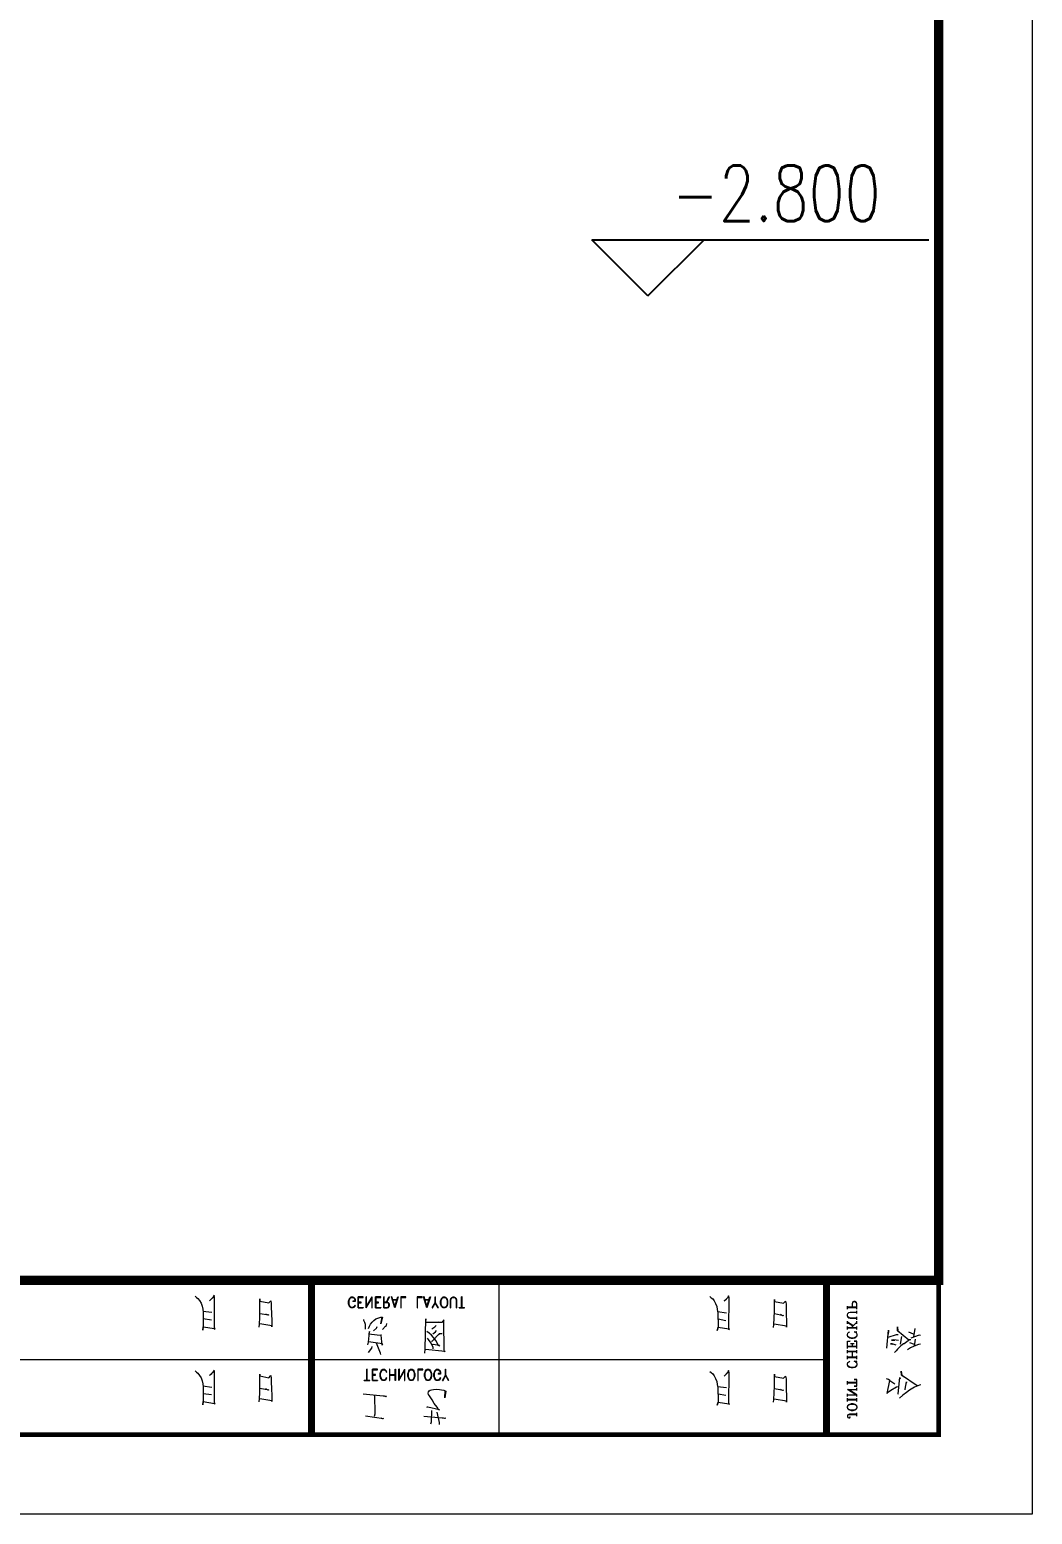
# Model space of a CAD drawing. Extents: x 1332633 to 1595679, y 264824 to 640777.
# Drawn here: x 1590324 to 1595679, y 264824 to 272751 of the extents above; entities that cross this region are included whole.
import ezdxf
from ezdxf.enums import TextEntityAlignment as Align

# ---------------------------------------------------------------- set-up
doc = ezdxf.new("R2010")
doc.units = 0
doc.header["$LTSCALE"] = 1000
doc.header["$MEASUREMENT"] = 0
doc.layers.add('_公共_图框', color=4, linetype='CONTINUOUS', lineweight=5)
doc.layers.add('PUB_TEXT', color=7, linetype='CONTINUOUS', lineweight=13)
doc.layers.add('A-Wall(建筑墙)', color=255, linetype='CONTINUOUS')
doc.layers.add('DIM_ELEV', color=3, linetype='CONTINUOUS')
doc.styles.add('_TCH_DIM', font='SIMPLEX', dxfattribs={"width": 0.8, "bigfont": 'HZTXT'})
doc.styles.add('图框文字', font='SIMKAI.TTF')

# ---------------------------------------------------------------- blocks, each defined once
blk = doc.blocks.new('qqwqw')
at = {"layer": '_公共_图框'}
for p, q in [((-62385.7, 29096.8), (-62396.9, 29071.5)), ((-62384.3, 29104.5), (-62385.7, 29096.8)), ((-62167.8, 29092), (-62177.9, 29068.3)), ((-62166.5, 29102.9), (-62167.8, 29092)), ((-62118.8, 29095.2), (-62134, 29050.9)), ((-62120.1, 29102.9), (-62118.8, 29095.2)), ((-62424.6, 29027.5), (-62439.7, 29008.6)), ((-62412, 29044.8), (-62424.6, 29027.5)), ((-62396.9, 29071.5), (-62412, 29044.8)), ((-62410.7, 29021.1), (-62409.6, 29021.1)), ((-62409.6, 29021.1), (-62407, 29021.1)), ((-62407, 29021.1), (-62366.8, 29027.5)), ((-62389.4, 29085.6), (-62331.6, 29000.6)), ((-62371.8, 29027.5), (-62378.2, 29024.3)), ((-62366.8, 29027.5), (-62371.8, 29027.5)), ((-62186.7, 29049.4), (-62196.8, 29033.6)), ((-62177.9, 29068.3), (-62186.7, 29049.4)), ((-62176.6, 29071.5), (-62140.1, 29076.3)), ((-62167.8, 29069.9), (-62159, 29046.4)), ((-62164.1, 29014.7), (-62165.4, 29011.8)), ((-62143.8, 29043.2), (-62164.1, 29014.7)), ((-62145.2, 29040), (-62094.8, 28980.1)), ((-62142.8, 29050.9), (-62143.8, 29043.2)), ((-62127.6, 29066.7), (-62082.3, 29074.7)), ((-62113.7, 29065.3), (-62102.3, 29040)), ((-62439.7, 29008.6), (-62454.9, 28991.3)), ((-62436, 28984.9), (-62431, 28983.3)), ((-62431, 28983.3), (-62344.1, 28992.9)), ((-62429.6, 28925), (-62360.4, 28939.4)), ((-62414.7, 28943.9), (-62425.9, 28926.6)), ((-62395.8, 28974), (-62414.7, 28943.9)), ((-62394.5, 28980.1), (-62395.8, 28974)), ((-62360.4, 28939.4), (-62378.2, 28966)), ((-62360.4, 28939.4), (-62355.3, 28931.4)), ((-62349.2, 28994.5), (-62354.2, 28992.9)), ((-62344.1, 28992.9), (-62349.2, 28994.5)), ((-62331.6, 29003.8), (-62339.1, 29011.8)), ((-62311.4, 28999), (-62331.6, 29003.8)), ((-62331.6, 29000.6), (-62330.3, 29000.6)), ((-62330.3, 29000.6), (-62311.4, 28999)), ((-62201.9, 28972.4), (-62210.7, 28964.4)), ((-62193.1, 28980.1), (-62201.9, 28972.4)), ((-62175.5, 28997.4), (-62193.1, 28980.1)), ((-62165.4, 29011.8), (-62175.5, 28997.4)), ((-62171.5, 28972.4), (-62165.4, 28951.9)), ((-62126.3, 29000.6), (-62166.5, 28994.5)), ((-62165.4, 28942.5), (-62166.5, 28955.1)), ((-62165.4, 28951.9), (-62165.4, 28942.5)), ((-62147.8, 28984.9), (-62142.8, 28961.2)), ((-62145.2, 28948.7), (-62145.2, 28966)), ((-62142.8, 28961.2), (-62145.2, 28948.7)), ((-62116.1, 28972.4), (-62131.3, 28928.2)), ((-62116.1, 28983.3), (-62116.1, 28972.4)), ((-62094.8, 28981.7), (-62104.9, 28992.9)), ((-62074.6, 28980.1), (-62094.8, 28981.7)), ((-62094.8, 28980.1), (-62074.6, 28980.1)), ((-62425.9, 28926.6), (-62429.6, 28925)), ((-62355.3, 28931.4), (-62351.6, 28922)), ((-62188, 28923.6), (-62092.4, 28931.4)), ((-62098.6, 28931.4), (-62112.4, 28929.8)), ((-62092.4, 28931.4), (-62098.6, 28931.4)), ((-62559.8, 28725.1), (-62557.5, 28727.4)), ((-62559.8, 28720.1), (-62559.8, 28725.1)), ((-62557.5, 28715.5), (-62559.8, 28720.1)), ((-62557.5, 28727.4), (-62555.2, 28725.1)), ((-62555.2, 28725.1), (-62557.5, 28722.8)), ((-62552.9, 28713.2), (-62557.5, 28715.5)), ((-62547.8, 28713.2), (-62552.9, 28713.2)), ((-62550.1, 28763.3), (-62533.6, 28763.3)), ((-62545.5, 28715.5), (-62547.8, 28713.2)), ((-62543.2, 28715.5), (-62547.8, 28713.2)), ((-62543.2, 28722.8), (-62545.5, 28715.5)), ((-62543.2, 28763.3), (-62543.2, 28722.8)), ((-62540.9, 28722.8), (-62543.2, 28715.5)), ((-62540.9, 28763.3), (-62540.9, 28722.8)), ((-62519.3, 28751.3), (-62521.6, 28741.7)), ((-62521.6, 28741.7), (-62521.6, 28734.3)), ((-62521.6, 28734.3), (-62519.3, 28725.1)), ((-62517.1, 28755.9), (-62519.3, 28751.3)), ((-62517.1, 28751.3), (-62519.3, 28741.7)), ((-62519.3, 28741.7), (-62519.3, 28734.3)), ((-62519.3, 28734.3), (-62517.1, 28725.1)), ((-62519.3, 28725.1), (-62517.1, 28720.1)), ((-62512.5, 28760.5), (-62517.1, 28755.9)), ((-62514.8, 28755.9), (-62517.1, 28751.3)), ((-62517.1, 28725.1), (-62514.8, 28720.1)), ((-62517.1, 28720.1), (-62512.5, 28715.5)), ((-62509.7, 28760.5), (-62514.8, 28755.9)), ((-62514.8, 28720.1), (-62509.7, 28715.5)), ((-62505.1, 28763.3), (-62512.5, 28760.5)), ((-62512.5, 28715.5), (-62505.1, 28713.2)), ((-62505.1, 28763.3), (-62509.7, 28760.5)), ((-62509.7, 28715.5), (-62505.1, 28713.2)), ((-62500.5, 28763.3), (-62505.1, 28763.3)), ((-62505.1, 28713.2), (-62500.5, 28713.2)), ((-62495.5, 28760.5), (-62500.5, 28763.3)), ((-62493.2, 28760.5), (-62500.5, 28763.3)), ((-62500.5, 28713.2), (-62495.5, 28715.5)), ((-62500.5, 28713.2), (-62493.2, 28715.5)), ((-62490.9, 28755.9), (-62495.5, 28760.5)), ((-62495.5, 28715.5), (-62490.9, 28720.1)), ((-62488.6, 28755.9), (-62493.2, 28760.5)), ((-62493.2, 28715.5), (-62488.6, 28720.1)), ((-62488.6, 28751.3), (-62490.9, 28755.9)), ((-62490.9, 28720.1), (-62488.6, 28725.1)), ((-62486.3, 28751.3), (-62488.6, 28755.9)), ((-62486.3, 28741.7), (-62488.6, 28751.3)), ((-62488.6, 28725.1), (-62486.3, 28734.3)), ((-62488.6, 28720.1), (-62486.3, 28725.1)), ((-62484, 28741.7), (-62486.3, 28751.3)), ((-62486.3, 28734.3), (-62486.3, 28741.7)), ((-62486.3, 28725.1), (-62484, 28734.3)), ((-62484, 28734.3), (-62484, 28741.7)), ((-62472, 28763.3), (-62455, 28763.3)), ((-62472, 28713.2), (-62455, 28713.2)), ((-62464.7, 28763.3), (-62464.7, 28713.2)), ((-62462.4, 28763.3), (-62462.4, 28713.2)), ((-62445.8, 28763.3), (-62436.2, 28763.3)), ((-62445.8, 28713.2), (-62431.6, 28713.2)), ((-62438.5, 28763.3), (-62438.5, 28713.2)), ((-62436.2, 28763.3), (-62407.7, 28717.8)), ((-62436.2, 28758.2), (-62407.7, 28713.2)), ((-62414.6, 28763.3), (-62400.3, 28763.3)), ((-62407.7, 28713.2), (-62407.7, 28763.3)), ((-62391.1, 28763.3), (-62355.3, 28763.3)), ((-62391.1, 28749), (-62391.1, 28763.3)), ((-62388.4, 28763.3), (-62391.1, 28749)), ((-62381.5, 28713.2), (-62364.9, 28713.2)), ((-62374.1, 28763.3), (-62374.1, 28713.2)), ((-62371.8, 28763.3), (-62371.8, 28713.2)), ((-62355.3, 28749), (-62357.6, 28763.3)), ((-62355.3, 28763.3), (-62355.3, 28749)), ((-62290.9, 28751.3), (-62293.2, 28744)), ((-62293.2, 28744), (-62293.2, 28732)), ((-62293.2, 28732), (-62290.9, 28725.1)), ((-62288.6, 28755.9), (-62290.9, 28751.3)), ((-62288.6, 28751.3), (-62290.9, 28744)), ((-62290.9, 28744), (-62290.9, 28732)), ((-62290.9, 28732), (-62288.6, 28725.1)), ((-62290.9, 28725.1), (-62288.6, 28720.1)), ((-62284, 28760.5), (-62288.6, 28755.9)), ((-62286.3, 28755.9), (-62288.6, 28751.3)), ((-62288.6, 28725.1), (-62286.3, 28720.1)), ((-62288.6, 28720.1), (-62284, 28715.5)), ((-62281.3, 28760.5), (-62286.3, 28755.9)), ((-62286.3, 28720.1), (-62281.3, 28715.5)), ((-62276.7, 28763.3), (-62284, 28760.5)), ((-62284, 28715.5), (-62276.7, 28713.2)), ((-62276.7, 28763.3), (-62281.3, 28760.5)), ((-62281.3, 28715.5), (-62276.7, 28713.2)), ((-62272.1, 28763.3), (-62276.7, 28763.3)), ((-62276.7, 28713.2), (-62272.1, 28713.2)), ((-62264.7, 28760.5), (-62272.1, 28763.3)), ((-62272.1, 28713.2), (-62264.7, 28715.5)), ((-62260.2, 28755.9), (-62264.7, 28760.5)), ((-62264.7, 28715.5), (-62260.2, 28720.1)), ((-62257.9, 28763.3), (-62260.2, 28755.9)), ((-62260.2, 28755.9), (-62257.9, 28749)), ((-62260.2, 28720.1), (-62257.9, 28725.1)), ((-62257.9, 28749), (-62257.9, 28763.3)), ((-62245.9, 28763.3), (-62229.4, 28763.3)), ((-62245.9, 28713.2), (-62229.4, 28713.2)), ((-62238.6, 28763.3), (-62238.6, 28713.2)), ((-62236.3, 28763.3), (-62236.3, 28713.2)), ((-62236.3, 28739.4), (-62207.8, 28739.4)), ((-62215.1, 28763.3), (-62198.1, 28763.3)), ((-62215.1, 28713.2), (-62198.1, 28713.2)), ((-62207.8, 28763.3), (-62207.8, 28713.2)), ((-62205.5, 28763.3), (-62205.5, 28713.2)), ((-62188.9, 28763.3), (-62150.8, 28763.3)), ((-62188.9, 28713.2), (-62150.8, 28713.2)), ((-62181.6, 28763.3), (-62181.6, 28713.2)), ((-62179.3, 28763.3), (-62179.3, 28713.2)), ((-62179.3, 28739.4), (-62165, 28739.4)), ((-62165, 28749), (-62165, 28729.7)), ((-62150.8, 28749), (-62153.1, 28763.3)), ((-62150.8, 28727.4), (-62153.1, 28713.2)), ((-62150.8, 28763.3), (-62150.8, 28749)), ((-62150.8, 28713.2), (-62150.8, 28727.4)), ((-62134.2, 28751.3), (-62136.5, 28744)), ((-62136.5, 28744), (-62136.5, 28732)), ((-62136.5, 28732), (-62134.2, 28725.1)), ((-62131.5, 28755.9), (-62134.2, 28751.3)), ((-62131.5, 28751.3), (-62134.2, 28744)), ((-62134.2, 28744), (-62134.2, 28732)), ((-62134.2, 28732), (-62131.5, 28725.1)), ((-62134.2, 28725.1), (-62131.5, 28720.1)), ((-62126.9, 28760.5), (-62131.5, 28755.9)), ((-62129.2, 28755.9), (-62131.5, 28751.3)), ((-62131.5, 28725.1), (-62129.2, 28720.1)), ((-62131.5, 28720.1), (-62126.9, 28715.5)), ((-62124.6, 28760.5), (-62129.2, 28755.9)), ((-62129.2, 28720.1), (-62124.6, 28715.5)), ((-62119.5, 28763.3), (-62126.9, 28760.5)), ((-62126.9, 28715.5), (-62119.5, 28713.2)), ((-62119.5, 28763.3), (-62124.6, 28760.5)), ((-62124.6, 28715.5), (-62119.5, 28713.2)), ((-62114.9, 28763.3), (-62119.5, 28763.3)), ((-62119.5, 28713.2), (-62114.9, 28713.2)), ((-62108, 28760.5), (-62114.9, 28763.3)), ((-62114.9, 28713.2), (-62108, 28715.5)), ((-62103, 28755.9), (-62108, 28760.5)), ((-62108, 28715.5), (-62103, 28720.1)), ((-62100.7, 28763.3), (-62103, 28755.9)), ((-62103, 28755.9), (-62100.7, 28749)), ((-62103, 28720.1), (-62100.7, 28725.1)), ((-62100.7, 28749), (-62100.7, 28763.3)), ((-62088.7, 28763.3), (-62072.2, 28763.3)), ((-62088.7, 28713.2), (-62072.2, 28713.2)), ((-62081.8, 28763.3), (-62081.8, 28713.2)), ((-62048.3, 28763.3), (-62079.1, 28732)), ((-62079.1, 28763.3), (-62079.1, 28713.2)), ((-62069.9, 28741.7), (-62050.6, 28713.2)), ((-62067.6, 28741.7), (-62048.3, 28713.2)), ((-62057.9, 28763.3), (-62043.7, 28763.3)), ((-62057.9, 28713.2), (-62043.7, 28713.2)), ((-62036.3, 28763.3), (-62019.8, 28763.3)), ((-62029.4, 28763.3), (-62029.4, 28727.4)), ((-62029.4, 28727.4), (-62027.2, 28720.1)), ((-62027.2, 28763.3), (-62027.2, 28727.4)), ((-62027.2, 28727.4), (-62024.4, 28720.1)), ((-62027.2, 28720.1), (-62022.1, 28715.5)), ((-62024.4, 28720.1), (-62019.8, 28715.5)), ((-62022.1, 28715.5), (-62015.2, 28713.2)), ((-62019.8, 28715.5), (-62015.2, 28713.2)), ((-62015.2, 28713.2), (-62010.1, 28713.2)), ((-62010.1, 28713.2), (-62003.3, 28715.5)), ((-62003.3, 28763.3), (-61989, 28763.3)), ((-62003.3, 28715.5), (-61998.2, 28720.1)), ((-61998.2, 28720.1), (-61995.9, 28727.4)), ((-61995.9, 28727.4), (-61995.9, 28763.3)), ((-61979.4, 28763.3), (-61950.9, 28763.3)), ((-61979.4, 28713.2), (-61962.8, 28713.2)), ((-61972.5, 28763.3), (-61972.5, 28713.2)), ((-61969.7, 28763.3), (-61969.7, 28713.2)), ((-61950.9, 28737.1), (-61969.7, 28737.1)), ((-61950.9, 28763.3), (-61946.3, 28760.5)), ((-61950.9, 28763.3), (-61943.5, 28760.5)), ((-61946.3, 28739.4), (-61950.9, 28737.1)), ((-61943.5, 28739.4), (-61950.9, 28737.1)), ((-61946.3, 28760.5), (-61943.5, 28758.2)), ((-61943.5, 28741.7), (-61946.3, 28739.4)), ((-61943.5, 28760.5), (-61941.2, 28758.2)), ((-61943.5, 28758.2), (-61941.2, 28753.6)), ((-61941.2, 28746.3), (-61943.5, 28741.7)), ((-61941.2, 28741.7), (-61943.5, 28739.4)), ((-61941.2, 28758.2), (-61938.9, 28753.6)), ((-61941.2, 28753.6), (-61941.2, 28746.3)), ((-61938.9, 28746.3), (-61941.2, 28741.7)), ((-61938.9, 28753.6), (-61938.9, 28746.3)), ((-62250, 28600), (-62250, 17600)), ((-62475.8, 28386.7), (-62470.9, 28387.8)), ((-62443.9, 28386.7), (-62475.8, 28386.7)), ((-62470.9, 28387.8), (-62459.9, 28321.3)), ((-62406.6, 28385.6), (-62443.9, 28386.7)), ((-62370.3, 28384.5), (-62406.6, 28385.6)), ((-62351.1, 28384.5), (-62370.3, 28384.5)), ((-62336.8, 28381.7), (-62351.1, 28384.5)), ((-62348.4, 28371.9), (-62336.8, 28381.7)), ((-62075.9, 28386.7), (-62070.9, 28387.8)), ((-62044.6, 28386.7), (-62075.9, 28386.7)), ((-62070.9, 28387.8), (-62059.9, 28321.3)), ((-62006.7, 28385.6), (-62044.6, 28386.7)), ((-61970.4, 28384.5), (-62006.7, 28385.6)), ((-61951.7, 28384.5), (-61970.4, 28384.5)), ((-61937.4, 28381.7), (-61951.7, 28384.5)), ((-61948.4, 28371.9), (-61937.4, 28381.7)), ((-62476.9, 28317.5), (-62461.5, 28320.2)), ((-62461.5, 28320.2), (-62426.9, 28321.3)), ((-62426.9, 28321.3), (-62390.7, 28322.4)), ((-62412.6, 28371.9), (-62414.3, 28366.4)), ((-62414.3, 28366.4), (-62407.7, 28355.4)), ((-62403.3, 28322.4), (-62412.6, 28371.9)), ((-62390.7, 28322.4), (-62385.7, 28322.4)), ((-62385.7, 28322.4), (-62360.4, 28322.4)), ((-62360.4, 28322.4), (-62327.5, 28322.4)), ((-62338.5, 28322.4), (-62348.4, 28371.9)), ((-62327.5, 28322.4), (-62338.5, 28322.4)), ((-62077.5, 28317.5), (-62061.6, 28320.2)), ((-62061.6, 28320.2), (-62027, 28321.3)), ((-62027, 28321.3), (-61990.7, 28322.4)), ((-62012.7, 28371.9), (-62014.4, 28366.4)), ((-62014.4, 28366.4), (-62008.3, 28355.4)), ((-62003.4, 28322.4), (-62012.7, 28371.9)), ((-61990.7, 28322.4), (-61986.3, 28322.4)), ((-61986.3, 28322.4), (-61961.1, 28322.4)), ((-61961.1, 28322.4), (-61928.1, 28322.4)), ((-61939.1, 28322.4), (-61948.4, 28371.9)), ((-61928.1, 28322.4), (-61939.1, 28322.4)), ((-62489.5, 28079.6), (-62485.2, 28083.4)), ((-62485.2, 28079.6), (-62489.5, 28079.6)), ((-62485.2, 28083.4), (-62483.5, 28079.6)), ((-62475.8, 28021.4), (-62485.2, 28079.6)), ((-62483.5, 28079.6), (-62319.8, 28080.7)), ((-62431.3, 28021.4), (-62439.6, 28063.1)), ((-62400, 28065.9), (-62394, 28019.2)), ((-62336.8, 28054.3), (-62312.1, 28079.6)), ((-62327.5, 28064.2), (-62336.8, 28054.3)), ((-62325.8, 28064.2), (-62327.5, 28064.2)), ((-62318.1, 28071.9), (-62325.8, 28064.2)), ((-62319.8, 28080.7), (-62307.2, 28077.9)), ((-62307.2, 28077.9), (-62318.1, 28071.9)), ((-62090.2, 28079.6), (-62085.2, 28083.4)), ((-62085.2, 28079.6), (-62090.2, 28079.6)), ((-62085.2, 28083.4), (-62083.6, 28079.6)), ((-62075.9, 28021.4), (-62085.2, 28079.6)), ((-62083.6, 28079.6), (-61919.9, 28080.7)), ((-62031.9, 28021.4), (-62039.6, 28063.1)), ((-62000.6, 28065.9), (-61994, 28019.2)), ((-61937.4, 28054.3), (-61912.2, 28079.6)), ((-61928.1, 28064.2), (-61937.4, 28054.3)), ((-61926.5, 28064.2), (-61928.1, 28064.2)), ((-61918.8, 28071.9), (-61926.5, 28064.2)), ((-61919.9, 28080.7), (-61907.8, 28077.9)), ((-61907.8, 28077.9), (-61918.8, 28071.9)), ((-62492.8, 28017.5), (-62475.8, 28021.4)), ((-62475.8, 28021.4), (-62492.8, 28017.5)), ((-62447.2, 28021.4), (-62475.8, 28021.4)), ((-62423.6, 28020.3), (-62447.2, 28021.4)), ((-62420.3, 28020.3), (-62423.6, 28020.3)), ((-62398.4, 28020.3), (-62420.3, 28020.3)), ((-62381.3, 28017.5), (-62398.4, 28020.3)), ((-62365.4, 28014.2), (-62381.3, 28017.5)), ((-62349.5, 28008.7), (-62365.4, 28014.2)), ((-62335.7, 28001.6), (-62349.5, 28008.7)), ((-62324.7, 27992.8), (-62335.7, 28001.6)), ((-62318.1, 27985.1), (-62324.7, 27992.8)), ((-62312.1, 27978.5), (-62318.1, 27985.1)), ((-62093.5, 28017.5), (-62075.9, 28021.4)), ((-62075.9, 28021.4), (-62093.5, 28017.5)), ((-62047.3, 28021.4), (-62075.9, 28021.4)), ((-62023.7, 28020.3), (-62047.3, 28021.4)), ((-62020.9, 28020.3), (-62023.7, 28020.3)), ((-61999, 28020.3), (-62020.9, 28020.3)), ((-61981.4, 28017.5), (-61999, 28020.3)), ((-61965.5, 28014.2), (-61981.4, 28017.5)), ((-61950.1, 28008.7), (-61965.5, 28014.2)), ((-61935.8, 28001.6), (-61950.1, 28008.7)), ((-61924.8, 27992.8), (-61935.8, 28001.6)), ((-61918.8, 27985.1), (-61924.8, 27992.8)), ((-61912.2, 27978.5), (-61918.8, 27985.1)), ((-61825, 26850), (-62650, 26850)), ((-61973.4, 26668), (-61970.9, 26668)), ((-61973.4, 26638.3), (-61973.4, 26668)), ((-61973.4, 26638.3), (-61970.9, 26638.3)), ((-61970.9, 26638.3), (-61970.9, 26668)), ((-61970.9, 26654.4), (-61913.7, 26654.4)), ((-61970.9, 26651.9), (-61913.7, 26651.9)), ((-61913.7, 26654.4), (-61913.7, 26651.9)), ((-62561.4, 26568.4), (-62563, 26559.9)), ((-62563, 26559.9), (-62559.7, 26551)), ((-62550.3, 26450.2), (-62561.4, 26568.4)), ((-62418.2, 26567.1), (-62452.9, 26562.5)), ((-62452.9, 26562.5), (-62416.5, 26563.3)), ((-62414.8, 26564.6), (-62418.2, 26567.1)), ((-62411.8, 26556.1), (-62414.8, 26564.6)), ((-62410.1, 26544.7), (-62411.8, 26556.1)), ((-62361, 26584.5), (-62332.2, 26568.4)), ((-62361, 26584.5), (-62361, 26582.4)), ((-62361, 26582.4), (-62332.2, 26566.3)), ((-62361, 26552.7), (-62332.2, 26568.4)), ((-62361, 26550.2), (-62332.2, 26566.3)), ((-62332.2, 26568.4), (-62300.8, 26568.4)), ((-62332.2, 26566.3), (-62300.8, 26566.3)), ((-62300.8, 26566.3), (-62300.8, 26568.4)), ((-62203, 26564.6), (-62207.6, 26561.2)), ((-62207.6, 26561.2), (-62193.7, 26558.7)), ((-62193.7, 26459.1), (-62203, 26564.6)), ((-62193.7, 26558.7), (-62052.2, 26557.4)), ((-62052.2, 26557.4), (-62036.5, 26556.1)), ((-62036.5, 26556.1), (-62048.8, 26547.2)), ((-61973.4, 26622.2), (-61973.4, 26624.7)), ((-61930.6, 26624.7), (-61973.4, 26624.7)), ((-61930.6, 26622.2), (-61973.4, 26622.2)), ((-61973.4, 26595.1), (-61930.6, 26595.1)), ((-61973.4, 26592.6), (-61973.4, 26595.1)), ((-61973.4, 26592.6), (-61930.6, 26592.6)), ((-61970.9, 26567.6), (-61973.4, 26562.9)), ((-61973.4, 26562.9), (-61973.4, 26553.6)), ((-61964.9, 26572.2), (-61970.9, 26567.6)), ((-61967.9, 26567.6), (-61970.9, 26560.8)), ((-61970.9, 26560.8), (-61970.9, 26556.1)), ((-61970.9, 26556.1), (-61970.9, 26556.1)), ((-61970.9, 26556.1), (-61967.9, 26549.3)), ((-61959.4, 26572.2), (-61967.9, 26567.6)), ((-61959.4, 26574.3), (-61964.9, 26572.2)), ((-61950.9, 26576.5), (-61959.4, 26574.3)), ((-61950.9, 26574.3), (-61959.4, 26572.2)), ((-61936.5, 26576.5), (-61950.9, 26576.5)), ((-61936.5, 26574.3), (-61950.9, 26574.3)), ((-61928.1, 26574.3), (-61936.5, 26576.5)), ((-61928.1, 26572.2), (-61936.5, 26574.3)), ((-61922.1, 26622.2), (-61930.6, 26624.7)), ((-61922.1, 26620.1), (-61930.6, 26622.2)), ((-61930.6, 26595.1), (-61922.1, 26597.2)), ((-61930.6, 26592.6), (-61922.1, 26595.1)), ((-61922.1, 26572.2), (-61928.1, 26574.3)), ((-61919.2, 26567.6), (-61928.1, 26572.2)), ((-61916.6, 26617.5), (-61922.1, 26622.2)), ((-61919.2, 26617.5), (-61922.1, 26620.1)), ((-61922.1, 26597.2), (-61919.2, 26599.3)), ((-61922.1, 26595.1), (-61916.6, 26599.3)), ((-61916.6, 26567.6), (-61922.1, 26572.2)), ((-61916.6, 26610.8), (-61919.2, 26617.5)), ((-61919.2, 26599.3), (-61916.6, 26606.1)), ((-61916.6, 26560.8), (-61919.2, 26567.6)), ((-61919.2, 26549.3), (-61916.6, 26556.1)), ((-61913.7, 26610.8), (-61916.6, 26617.5)), ((-61916.6, 26606.1), (-61916.6, 26610.8)), ((-61916.6, 26599.3), (-61913.7, 26606.1)), ((-61913.7, 26562.9), (-61916.6, 26567.6)), ((-61916.6, 26556.1), (-61916.6, 26560.8)), ((-61913.7, 26606.1), (-61913.7, 26610.8)), ((-61913.7, 26553.6), (-61913.7, 26562.9)), ((-62596.1, 26534.5), (-62585.1, 26534.5)), ((-62591.4, 26487.9), (-62581.7, 26490.5)), ((-62585.1, 26534.5), (-62530, 26521.8)), ((-62581.7, 26490.5), (-62520.3, 26493)), ((-62515.6, 26534.5), (-62519, 26530.7)), ((-62519, 26530.7), (-62503.3, 26521.8)), ((-62501.6, 26471.4), (-62515.6, 26534.5)), ((-62503.3, 26521.8), (-62482.6, 26505.7)), ((-62482.6, 26505.7), (-62463.9, 26494.3)), ((-62463.9, 26494.3), (-62443.2, 26480.3)), ((-62443.2, 26480.3), (-62435.5, 26475.2)), ((-62421.1, 26475.2), (-62414.8, 26477.8)), ((-62414.8, 26477.8), (-62411.8, 26484.1)), ((-62411.8, 26484.1), (-62410.1, 26491.7)), ((-62408.9, 26533.2), (-62410.1, 26544.7)), ((-62410.1, 26491.7), (-62408.9, 26501.9)), ((-62407.2, 26516.7), (-62408.9, 26533.2)), ((-62408.9, 26501.9), (-62407.2, 26516.7)), ((-62361, 26550.2), (-62361, 26552.7)), ((-62358, 26532), (-62361, 26527.3)), ((-62361, 26527.3), (-62361, 26518.4)), ((-62361, 26518.4), (-62358, 26513.8)), ((-62358, 26482), (-62361, 26477.3)), ((-62361, 26477.3), (-62361, 26468)), ((-62352.1, 26536.6), (-62358, 26532)), ((-62355.1, 26532), (-62358, 26527.3)), ((-62358, 26527.3), (-62358, 26518.4)), ((-62358, 26518.4), (-62355.1, 26513.8)), ((-62358, 26513.8), (-62352.1, 26509.1)), ((-62352.1, 26486.2), (-62358, 26482)), ((-62355.1, 26482), (-62358, 26474.8)), ((-62352.1, 26534.5), (-62355.1, 26532)), ((-62355.1, 26513.8), (-62352.1, 26511.6)), ((-62346.6, 26486.2), (-62355.1, 26482)), ((-62346.6, 26538.8), (-62352.1, 26536.6)), ((-62346.6, 26536.6), (-62352.1, 26534.5)), ((-62352.1, 26511.6), (-62346.6, 26509.1)), ((-62352.1, 26509.1), (-62346.6, 26507)), ((-62346.6, 26488.8), (-62352.1, 26486.2)), ((-62346.6, 26538.8), (-62346.6, 26536.6)), ((-62346.6, 26509.1), (-62338.1, 26507)), ((-62346.6, 26507), (-62338.1, 26504.4)), ((-62338.1, 26490.9), (-62346.6, 26488.8)), ((-62338.1, 26488.8), (-62346.6, 26486.2)), ((-62338.1, 26507), (-62323.7, 26507)), ((-62338.1, 26504.4), (-62323.7, 26504.4)), ((-62323.7, 26490.9), (-62338.1, 26490.9)), ((-62323.7, 26488.8), (-62338.1, 26488.8)), ((-62326.7, 26538.8), (-62326.7, 26527.3)), ((-62315.2, 26538.8), (-62326.7, 26538.8)), ((-62323.7, 26527.3), (-62326.7, 26527.3)), ((-62323.7, 26536.6), (-62323.7, 26527.3)), ((-62315.2, 26536.6), (-62323.7, 26536.6)), ((-62323.7, 26507), (-62315.2, 26509.1)), ((-62323.7, 26504.4), (-62315.2, 26507)), ((-62315.2, 26488.8), (-62323.7, 26490.9)), ((-62315.2, 26486.2), (-62323.7, 26488.8)), ((-62309.3, 26536.6), (-62315.2, 26538.8)), ((-62309.3, 26534.5), (-62315.2, 26536.6)), ((-62315.2, 26509.1), (-62309.3, 26511.6)), ((-62315.2, 26507), (-62309.3, 26509.1)), ((-62309.3, 26486.2), (-62315.2, 26488.8)), ((-62306.3, 26482), (-62315.2, 26486.2)), ((-62303.8, 26532), (-62309.3, 26536.6)), ((-62306.3, 26532), (-62309.3, 26534.5)), ((-62309.3, 26511.6), (-62306.3, 26513.8)), ((-62309.3, 26509.1), (-62303.8, 26513.8)), ((-62303.8, 26482), (-62309.3, 26486.2)), ((-62303.8, 26527.3), (-62306.3, 26532)), ((-62306.3, 26513.8), (-62303.8, 26518.4)), ((-62303.8, 26474.8), (-62306.3, 26482)), ((-62300.8, 26527.3), (-62303.8, 26532)), ((-62303.8, 26518.4), (-62303.8, 26527.3)), ((-62303.8, 26513.8), (-62300.8, 26518.4)), ((-62300.8, 26477.3), (-62303.8, 26482)), ((-62300.8, 26518.4), (-62300.8, 26527.3)), ((-62300.8, 26468), (-62300.8, 26477.3)), ((-62192, 26500.6), (-62184.3, 26500.6)), ((-62184.3, 26500.6), (-62160.6, 26489.2)), ((-62171.6, 26534.5), (-62176.3, 26530.7)), ((-62176.3, 26530.7), (-62146.6, 26514.6)), ((-62167, 26499.4), (-62171.6, 26534.5)), ((-62168.7, 26494.3), (-62167, 26499.4)), ((-62160.6, 26489.2), (-62141.6, 26475.2)), ((-62151.3, 26495.5), (-62110.2, 26534.5)), ((-62151.3, 26491.7), (-62151.3, 26495.5)), ((-62146.6, 26514.6), (-62130.5, 26501.9)), ((-62130.5, 26501.9), (-62118.3, 26490.5)), ((-62118.3, 26490.5), (-62107.3, 26479)), ((-62113.6, 26534.5), (-62116.6, 26528.2)), ((-62110.2, 26548.5), (-62113.6, 26534.5)), ((-62111.9, 26498.1), (-62100.9, 26512.1)), ((-62110.2, 26534.5), (-62110.2, 26548.5)), ((-62107.3, 26479), (-62099.2, 26466.7)), ((-62100.9, 26512.1), (-62092.8, 26518)), ((-62085.2, 26493), (-62074.2, 26509.5)), ((-62074.2, 26509.5), (-62066.2, 26516.7)), ((-62048.8, 26548.5), (-62050.5, 26542.1)), ((-62050.5, 26542.1), (-62048.8, 26529.4)), ((-62048.8, 26459.1), (-62048.8, 26548.5)), ((-61973.4, 26553.6), (-61973.4, 26553.6)), ((-61973.4, 26553.6), (-61970.9, 26549.3)), ((-61973.4, 26528.6), (-61945, 26512.5)), ((-61973.4, 26528.6), (-61973.4, 26526.5)), ((-61973.4, 26526.5), (-61945, 26510.4)), ((-61973.4, 26496.8), (-61945, 26512.5)), ((-61973.4, 26494.3), (-61945, 26510.4)), ((-61973.4, 26494.3), (-61973.4, 26496.8)), ((-61913.7, 26485.4), (-61973.4, 26466.7)), ((-61970.9, 26549.3), (-61964.9, 26544.7)), ((-61967.9, 26549.3), (-61959.4, 26544.7)), ((-61964.9, 26544.7), (-61959.4, 26542.1)), ((-61964.9, 26466.7), (-61913.7, 26482.8)), ((-61959.4, 26544.7), (-61950.9, 26542.1)), ((-61959.4, 26542.1), (-61950.9, 26540)), ((-61950.9, 26542.1), (-61936.5, 26542.1)), ((-61950.9, 26540), (-61936.5, 26540)), ((-61945, 26512.5), (-61913.7, 26512.5)), ((-61945, 26510.4), (-61913.7, 26510.4)), ((-61936.5, 26542.1), (-61928.1, 26544.7)), ((-61936.5, 26540), (-61928.1, 26542.1)), ((-61930.6, 26455.3), (-61930.6, 26478.2)), ((-61928.1, 26544.7), (-61919.2, 26549.3)), ((-61928.1, 26542.1), (-61922.1, 26544.7)), ((-61928.1, 26453.2), (-61928.1, 26480.7)), ((-61922.1, 26544.7), (-61916.6, 26549.3)), ((-61916.6, 26549.3), (-61913.7, 26553.6)), ((-61913.7, 26510.4), (-61913.7, 26512.5)), ((-61913.7, 26482.8), (-61913.7, 26485.4)), ((-62503.3, 26466.7), (-62501.6, 26469.3)), ((-62501.6, 26469.3), (-62501.6, 26471.4)), ((-62435.5, 26475.2), (-62427.5, 26473.9)), ((-62427.5, 26473.9), (-62421.1, 26475.2)), ((-62361, 26468), (-62361, 26468)), ((-62361, 26468), (-62358, 26463.4)), ((-62361, 26420.1), (-62303.8, 26420.1)), ((-62361, 26417.6), (-62361, 26420.1)), ((-62300.8, 26417.6), (-62361, 26417.6)), ((-62358, 26474.8), (-62358, 26470.6)), ((-62358, 26470.6), (-62358, 26470.6)), ((-62358, 26470.6), (-62355.1, 26463.4)), ((-62358, 26463.4), (-62352.1, 26459.1)), ((-62352.1, 26397.3), (-62358, 26392.6)), ((-62355.1, 26463.4), (-62346.6, 26459.1)), ((-62346.6, 26397.3), (-62355.1, 26392.6)), ((-62352.1, 26459.1), (-62346.6, 26456.6)), ((-62346.6, 26399.4), (-62352.1, 26397.3)), ((-62346.6, 26459.1), (-62338.1, 26456.6)), ((-62346.6, 26456.6), (-62338.1, 26454.5)), ((-62338.1, 26401.9), (-62346.6, 26399.4)), ((-62338.1, 26399.4), (-62346.6, 26397.3)), ((-62338.1, 26456.6), (-62323.7, 26456.6)), ((-62338.1, 26454.5), (-62323.7, 26454.5)), ((-62323.7, 26401.9), (-62338.1, 26401.9)), ((-62323.7, 26399.4), (-62338.1, 26399.4)), ((-62323.7, 26456.6), (-62315.2, 26459.1)), ((-62323.7, 26454.5), (-62315.2, 26456.6)), ((-62315.2, 26399.4), (-62323.7, 26401.9)), ((-62315.2, 26397.3), (-62323.7, 26399.4)), ((-62315.2, 26459.1), (-62306.3, 26463.4)), ((-62315.2, 26456.6), (-62309.3, 26459.1)), ((-62309.3, 26397.3), (-62315.2, 26399.4)), ((-62306.3, 26392.6), (-62315.2, 26397.3)), ((-62309.3, 26459.1), (-62303.8, 26463.4)), ((-62303.8, 26392.6), (-62309.3, 26397.3)), ((-62306.3, 26463.4), (-62303.8, 26470.6)), ((-62303.8, 26470.6), (-62303.8, 26474.8)), ((-62303.8, 26463.4), (-62300.8, 26468)), ((-62303.8, 26445.1), (-62300.8, 26445.1)), ((-62303.8, 26420.1), (-62303.8, 26445.1)), ((-62300.8, 26445.1), (-62300.8, 26417.6)), ((-62300.8, 26417.6), (-62300.8, 26417.6)), ((-62214, 26455.3), (-62193.7, 26457.8)), ((-62193.7, 26457.8), (-62031.4, 26460.4)), ((-62141.6, 26475.2), (-62133.9, 26469.3)), ((-62031.4, 26460.4), (-62048.8, 26459.1)), ((-61973.4, 26466.7), (-61913.7, 26448.5)), ((-61973.4, 26416.8), (-61916.6, 26416.8)), ((-61973.4, 26414.2), (-61973.4, 26416.8)), ((-61913.7, 26414.2), (-61973.4, 26414.2)), ((-61964.9, 26466.7), (-61913.7, 26451.1)), ((-61916.6, 26441.8), (-61913.7, 26441.8)), ((-61916.6, 26416.8), (-61916.6, 26441.8)), ((-61913.7, 26451.1), (-61913.7, 26448.5)), ((-61913.7, 26441.8), (-61913.7, 26414.2)), ((-61913.7, 26414.2), (-61913.7, 26414.2)), ((-62358, 26392.6), (-62361, 26388)), ((-62361, 26388), (-62361, 26379.1)), ((-62361, 26379.1), (-62361, 26379.1)), ((-62361, 26379.1), (-62358, 26374.4)), ((-62361, 26349.4), (-62300.8, 26349.4)), ((-62361, 26346.9), (-62361, 26349.4)), ((-62309.3, 26346.9), (-62361, 26346.9)), ((-62361, 26317.2), (-62309.3, 26346.9)), ((-62355.1, 26392.6), (-62358, 26385.8)), ((-62358, 26385.8), (-62358, 26381.2)), ((-62358, 26381.2), (-62358, 26381.2)), ((-62358, 26381.2), (-62355.1, 26374.4)), ((-62358, 26374.4), (-62352.1, 26369.7)), ((-62355.1, 26374.4), (-62346.6, 26369.7)), ((-62352.1, 26369.7), (-62346.6, 26367.6)), ((-62352.1, 26319.8), (-62300.8, 26349.4)), ((-62352.1, 26319.8), (-62300.8, 26319.8)), ((-62346.6, 26369.7), (-62338.1, 26367.6)), ((-62346.6, 26367.6), (-62338.1, 26365.1)), ((-62338.1, 26367.6), (-62323.7, 26367.6)), ((-62338.1, 26365.1), (-62323.7, 26365.1)), ((-62323.7, 26367.6), (-62315.2, 26369.7)), ((-62323.7, 26365.1), (-62315.2, 26367.6)), ((-62315.2, 26369.7), (-62306.3, 26374.4)), ((-62315.2, 26367.6), (-62309.3, 26369.7)), ((-62309.3, 26369.7), (-62303.8, 26374.4)), ((-62303.8, 26385.8), (-62306.3, 26392.6)), ((-62306.3, 26374.4), (-62303.8, 26381.2)), ((-62300.8, 26388), (-62303.8, 26392.6)), ((-62303.8, 26381.2), (-62303.8, 26385.8)), ((-62303.8, 26374.4), (-62300.8, 26379.1)), ((-62300.8, 26379.1), (-62300.8, 26388)), ((-62300.8, 26319.8), (-62300.8, 26317.2)), ((-61973.4, 26329.9), (-61916.6, 26329.9)), ((-61973.4, 26327.4), (-61973.4, 26329.9)), ((-61913.7, 26327.4), (-61973.4, 26327.4)), ((-61916.6, 26354.9), (-61913.7, 26354.9)), ((-61916.6, 26329.9), (-61916.6, 26354.9)), ((-61913.7, 26354.9), (-61913.7, 26327.4)), ((-61913.7, 26327.4), (-61913.7, 26327.4)), ((-62444.9, 26251.1), (-62448.2, 26247.3)), ((-62448.2, 26247.3), (-62443.2, 26236.3)), ((-62432.2, 26125.3), (-62444.9, 26251.1)), ((-62361, 26317.2), (-62300.8, 26317.2)), ((-62361, 26299), (-62361, 26299)), ((-62300.8, 26299), (-62361, 26299)), ((-62361, 26299), (-62361, 26296.9)), ((-62361, 26296.9), (-62300.8, 26296.9)), ((-62361, 26269.3), (-62300.8, 26269.3)), ((-62361, 26267.2), (-62361, 26269.3)), ((-62300.8, 26267.2), (-62361, 26267.2)), ((-62358, 26244.4), (-62361, 26239.7)), ((-62361, 26239.7), (-62361, 26230.4)), ((-62352.1, 26248.6), (-62358, 26244.4)), ((-62355.1, 26244.4), (-62358, 26239.7)), ((-62358, 26239.7), (-62358, 26230.4)), ((-62352.1, 26246.5), (-62355.1, 26244.4)), ((-62346.6, 26251.1), (-62352.1, 26248.6)), ((-62346.6, 26248.6), (-62352.1, 26246.5)), ((-62346.6, 26251.1), (-62346.6, 26248.6)), ((-62332.2, 26269.3), (-62332.2, 26296.9)), ((-62329.2, 26269.3), (-62329.2, 26296.9)), ((-62315.2, 26248.6), (-62315.2, 26251.1)), ((-62309.3, 26248.6), (-62315.2, 26251.1)), ((-62309.3, 26246.5), (-62315.2, 26248.6)), ((-62303.8, 26244.4), (-62309.3, 26248.6)), ((-62306.3, 26244.4), (-62309.3, 26246.5)), ((-62303.8, 26239.7), (-62306.3, 26244.4)), ((-62300.8, 26239.7), (-62303.8, 26244.4)), ((-62303.8, 26230.4), (-62303.8, 26239.7)), ((-62300.8, 26296.9), (-62300.8, 26299)), ((-62300.8, 26269.3), (-62300.8, 26267.2)), ((-62300.8, 26267.2), (-62300.8, 26267.2)), ((-62300.8, 26230.4), (-62300.8, 26239.7)), ((-62088.2, 26228.7), (-62070.8, 26246)), ((-62070.8, 26246), (-62066.2, 26249.9)), ((-62066.2, 26249.9), (-62056.8, 26252.4)), ((-61913.7, 26313.8), (-61973.4, 26295.6)), ((-61973.4, 26295.6), (-61913.7, 26277.4)), ((-61973.4, 26254.5), (-61970.9, 26261.3)), ((-61973.4, 26236.3), (-61973.4, 26254.5)), ((-61970.9, 26261.3), (-61967.9, 26263.4)), ((-61970.9, 26254.5), (-61967.9, 26261.3)), ((-61970.9, 26238.4), (-61970.9, 26254.5)), ((-61970.9, 26238.4), (-61913.7, 26238.4)), ((-61967.9, 26263.4), (-61962.4, 26266)), ((-61967.9, 26261.3), (-61962.4, 26263.4)), ((-61964.9, 26295.6), (-61913.7, 26311.7)), ((-61964.9, 26295.6), (-61913.7, 26279.5)), ((-61962.4, 26266), (-61953.5, 26266)), ((-61962.4, 26263.4), (-61953.5, 26263.4)), ((-61953.5, 26266), (-61948, 26263.4)), ((-61953.5, 26263.4), (-61948, 26261.3)), ((-61948, 26263.4), (-61945, 26261.3)), ((-61948, 26261.3), (-61945, 26254.5)), ((-61945, 26261.3), (-61942, 26254.5)), ((-61945, 26254.5), (-61945, 26238.4)), ((-61913.7, 26266), (-61942, 26252)), ((-61942, 26249.9), (-61913.7, 26263.4)), ((-61942, 26254.5), (-61942, 26238.4)), ((-61930.6, 26284.2), (-61930.6, 26307)), ((-61928.1, 26282.1), (-61928.1, 26309.2)), ((-61913.7, 26311.7), (-61913.7, 26313.8)), ((-61913.7, 26279.5), (-61913.7, 26277.4)), ((-61913.7, 26263.4), (-61913.7, 26266)), ((-61913.7, 26238.4), (-61913.7, 26236.3)), ((-62563, 26235), (-62564.3, 26230)), ((-62564.3, 26230), (-62561.4, 26222.3)), ((-62548.6, 26139.3), (-62563, 26235)), ((-62550.3, 26187.2), (-62537.6, 26189.7)), ((-62537.6, 26189.7), (-62438.5, 26188.4)), ((-62361, 26230.4), (-62358, 26225.7)), ((-62358, 26202.8), (-62361, 26202.8)), ((-62361, 26175.7), (-62361, 26202.8)), ((-62361, 26175.7), (-62300.8, 26175.7)), ((-62361, 26161.8), (-62358, 26161.8)), ((-62361, 26132.1), (-62361, 26161.8)), ((-62358, 26230.4), (-62355.1, 26225.7)), ((-62358, 26225.7), (-62352.1, 26221.5)), ((-62358, 26177.8), (-62358, 26202.8)), ((-62358, 26177.8), (-62303.8, 26177.8)), ((-62358, 26132.1), (-62358, 26161.8)), ((-62355.1, 26225.7), (-62346.6, 26221.5)), ((-62352.1, 26221.5), (-62346.6, 26218.9)), ((-62346.6, 26221.5), (-62338.1, 26218.9)), ((-62346.6, 26218.9), (-62338.1, 26216.8)), ((-62338.1, 26218.9), (-62323.7, 26218.9)), ((-62338.1, 26216.8), (-62323.7, 26216.8)), ((-62332.2, 26191.8), (-62329.2, 26191.8)), ((-62332.2, 26177.8), (-62332.2, 26191.8)), ((-62329.2, 26191.8), (-62329.2, 26177.8)), ((-62323.7, 26218.9), (-62315.2, 26221.5)), ((-62323.7, 26216.8), (-62315.2, 26218.9)), ((-62315.2, 26221.5), (-62306.3, 26225.7)), ((-62315.2, 26218.9), (-62309.3, 26221.5)), ((-62309.3, 26221.5), (-62303.8, 26225.7)), ((-62306.3, 26225.7), (-62303.8, 26230.4)), ((-62303.8, 26225.7), (-62300.8, 26230.4)), ((-62303.8, 26202.8), (-62300.8, 26202.8)), ((-62303.8, 26177.8), (-62303.8, 26202.8)), ((-62300.8, 26202.8), (-62300.8, 26175.7)), ((-62222, 26219.8), (-62214, 26218.5)), ((-62214, 26218.5), (-62160.6, 26198.2)), ((-62211, 26154.1), (-62187.3, 26173.2)), ((-62187.3, 26173.2), (-62179.7, 26174.5)), ((-62171.6, 26226.1), (-62167, 26231.2)), ((-62118.3, 26219.8), (-62171.6, 26226.1)), ((-62167, 26231.2), (-62163.6, 26217.2)), ((-62163.6, 26217.2), (-62154.3, 26155.4)), ((-62119.5, 26157.9), (-62099.2, 26159.2)), ((-62118.3, 26224.9), (-62118.3, 26219.8)), ((-62116.6, 26200.7), (-62118.3, 26224.9)), ((-62111.9, 26156.7), (-62116.6, 26200.7)), ((-62099.2, 26159.2), (-62111.9, 26156.7)), ((-62094.5, 26182.1), (-62080.6, 26196.9)), ((-62083.5, 26154.1), (-62070.8, 26159.2)), ((-62080.6, 26196.9), (-62077.2, 26199.5)), ((-62077.2, 26199.5), (-62072.5, 26200.7)), ((-62070.8, 26159.2), (-62059.8, 26165.6)), ((-62059.8, 26165.6), (-62048.8, 26174.5)), ((-62022.1, 26230), (-62058.5, 26221.1)), ((-62058.5, 26221.1), (-62022.1, 26227.4)), ((-62048.8, 26174.5), (-62039.5, 26183.4)), ((-62039.5, 26183.4), (-62031.4, 26193.1)), ((-62031.4, 26193.1), (-62026.8, 26204.5)), ((-62026.8, 26204.5), (-62022.1, 26221.1)), ((-62022.1, 26221.1), (-62022.1, 26230)), ((-62022.1, 26227.4), (-62022.1, 26228.7)), ((-61973.4, 26236.3), (-61913.7, 26236.3)), ((-61970.9, 26220.2), (-61973.4, 26220.2)), ((-61973.4, 26192.7), (-61973.4, 26220.2)), ((-61973.4, 26192.7), (-61913.7, 26192.7)), ((-61973.4, 26174.5), (-61913.7, 26174.5)), ((-61973.4, 26172.3), (-61973.4, 26174.5)), ((-61922.1, 26172.3), (-61973.4, 26172.3)), ((-61973.4, 26142.7), (-61922.1, 26172.3)), ((-61970.9, 26195.2), (-61970.9, 26220.2)), ((-61970.9, 26195.2), (-61916.6, 26195.2)), ((-61964.9, 26144.8), (-61913.7, 26174.5)), ((-61945, 26208.8), (-61942, 26208.8)), ((-61945, 26195.2), (-61945, 26208.8)), ((-61942, 26208.8), (-61942, 26195.2)), ((-61916.6, 26220.2), (-61913.7, 26220.2)), ((-61916.6, 26195.2), (-61916.6, 26220.2)), ((-61913.7, 26220.2), (-61913.7, 26192.7)), ((-62361, 26132.1), (-62358, 26132.1)), ((-62358, 26148.2), (-62300.8, 26148.2)), ((-62358, 26146.1), (-62300.8, 26146.1)), ((-62300.8, 26148.2), (-62300.8, 26146.1)), ((-62169.9, 26151.6), (-62156, 26155.4)), ((-62156, 26155.4), (-62119.5, 26157.9)), ((-62086.5, 26139.3), (-62074.2, 26139.3)), ((-62074.2, 26139.3), (-62061.5, 26138)), ((-62061.5, 26138), (-62050.5, 26134.2)), ((-62050.5, 26134.2), (-62039.5, 26130.4)), ((-62039.5, 26130.4), (-62034.8, 26129.1)), ((-61973.4, 26142.7), (-61913.7, 26142.7)), ((-61973.4, 26099.1), (-61973.4, 26126.6)), ((-61970.9, 26126.6), (-61973.4, 26126.6)), ((-61973.4, 26099.1), (-61913.7, 26099.1)), ((-61970.9, 26101.2), (-61970.9, 26126.6)), ((-61970.9, 26101.2), (-61916.6, 26101.2)), ((-61964.9, 26080.8), (-61970.9, 26076.2)), ((-61964.9, 26144.8), (-61913.7, 26144.8)), ((-61959.4, 26083), (-61964.9, 26080.8)), ((-61959.4, 26080.8), (-61964.9, 26078.7)), ((-61959.4, 26083), (-61959.4, 26080.8)), ((-61945, 26115.2), (-61942, 26115.2)), ((-61945, 26101.2), (-61945, 26115.2)), ((-61942, 26115.2), (-61942, 26101.2)), ((-61939.5, 26083), (-61939.5, 26071.5)), ((-61928.1, 26083), (-61939.5, 26083)), ((-61936.5, 26080.8), (-61936.5, 26071.5)), ((-61928.1, 26080.8), (-61936.5, 26080.8)), ((-61922.1, 26080.8), (-61928.1, 26083)), ((-61922.1, 26078.7), (-61928.1, 26080.8)), ((-61916.6, 26076.2), (-61922.1, 26080.8)), ((-61916.6, 26126.6), (-61913.7, 26126.6)), ((-61916.6, 26101.2), (-61916.6, 26126.6)), ((-61913.7, 26144.8), (-61913.7, 26142.7)), ((-61913.7, 26126.6), (-61913.7, 26099.1)), ((-61970.9, 26076.2), (-61973.4, 26071.5)), ((-61973.4, 26071.5), (-61973.4, 26062.6)), ((-61973.4, 26062.6), (-61970.9, 26058)), ((-61967.9, 26076.2), (-61970.9, 26071.5)), ((-61970.9, 26071.5), (-61970.9, 26062.6)), ((-61970.9, 26062.6), (-61967.9, 26058)), ((-61970.9, 26058), (-61964.9, 26053.3)), ((-61964.9, 26078.7), (-61967.9, 26076.2)), ((-61967.9, 26058), (-61964.9, 26055.9)), ((-61964.9, 26055.9), (-61959.4, 26053.3)), ((-61964.9, 26053.3), (-61959.4, 26051.2)), ((-61959.4, 26053.3), (-61950.9, 26051.2)), ((-61959.4, 26051.2), (-61950.9, 26048.6)), ((-61950.9, 26051.2), (-61936.5, 26051.2)), ((-61950.9, 26048.6), (-61936.5, 26048.6)), ((-61936.5, 26071.5), (-61939.5, 26071.5)), ((-61936.5, 26051.2), (-61928.1, 26053.3)), ((-61936.5, 26048.6), (-61928.1, 26051.2)), ((-61928.1, 26053.3), (-61922.1, 26055.9)), ((-61928.1, 26051.2), (-61922.1, 26053.3)), ((-61919.2, 26076.2), (-61922.1, 26078.7)), ((-61922.1, 26055.9), (-61919.2, 26058)), ((-61922.1, 26053.3), (-61916.6, 26058)), ((-61916.6, 26071.5), (-61919.2, 26076.2)), ((-61919.2, 26058), (-61916.6, 26062.6)), ((-61913.7, 26071.5), (-61916.6, 26076.2)), ((-61916.6, 26062.6), (-61916.6, 26071.5)), ((-61916.6, 26058), (-61913.7, 26062.6)), ((-61913.7, 26062.6), (-61913.7, 26071.5)), ((-62472.6, 25639.1), (-62468.6, 25639.1)), ((-62442.1, 25639.1), (-62472.6, 25639.1)), ((-62468.6, 25639.1), (-62458.4, 25573.9)), ((-62403.4, 25637.1), (-62442.1, 25639.1)), ((-62409.5, 25622.8), (-62411.5, 25618.8)), ((-62411.5, 25618.8), (-62405.4, 25606.5)), ((-62401.3, 25573.9), (-62409.5, 25622.8)), ((-62368.8, 25635), (-62403.4, 25637.1)), ((-62348.4, 25635), (-62368.8, 25635)), ((-62334.1, 25633), (-62348.4, 25635)), ((-62346.3, 25622.8), (-62334.1, 25633)), ((-62336.2, 25573.9), (-62346.3, 25622.8)), ((-62073.4, 25639.1), (-62069.3, 25639.1)), ((-62042.8, 25639.1), (-62073.4, 25639.1)), ((-62069.3, 25639.1), (-62057.1, 25573.9)), ((-62004.1, 25637.1), (-62042.8, 25639.1)), ((-62010.3, 25622.8), (-62012.3, 25618.8)), ((-62012.3, 25618.8), (-62006.2, 25606.5)), ((-62002.1, 25573.9), (-62010.3, 25622.8)), ((-61967.5, 25635), (-62004.1, 25637.1)), ((-61949.1, 25635), (-61967.5, 25635)), ((-61934.9, 25633), (-61949.1, 25635)), ((-61945.1, 25622.8), (-61934.9, 25633)), ((-61936.9, 25573.9), (-61945.1, 25622.8)), ((-62474.7, 25569.9), (-62458.4, 25571.9)), ((-62458.4, 25571.9), (-62423.7, 25573.9)), ((-62423.7, 25573.9), (-62389.1, 25573.9)), ((-62389.1, 25573.9), (-62383, 25573.9)), ((-62383, 25573.9), (-62358.6, 25573.9)), ((-62358.6, 25573.9), (-62326, 25573.9)), ((-62326, 25573.9), (-62336.2, 25573.9)), ((-62075.4, 25569.9), (-62059.1, 25571.9)), ((-62059.1, 25571.9), (-62024.5, 25573.9)), ((-62024.5, 25573.9), (-61987.8, 25573.9)), ((-61987.8, 25573.9), (-61983.8, 25573.9)), ((-61983.8, 25573.9), (-61959.3, 25573.9)), ((-61959.3, 25573.9), (-61924.7, 25573.9)), ((-61924.7, 25573.9), (-61936.9, 25573.9)), ((-62486.9, 25331.5), (-62482.8, 25335.6)), ((-62482.8, 25331.5), (-62486.9, 25331.5)), ((-62482.8, 25335.6), (-62480.8, 25331.5)), ((-62472.6, 25272.5), (-62482.8, 25331.5)), ((-62480.8, 25331.5), (-62317.8, 25331.5)), ((-62429.9, 25272.5), (-62436, 25315.3)), ((-62397.3, 25317.3), (-62391.2, 25270.4)), ((-62334.1, 25305.1), (-62309.7, 25331.5)), ((-62326, 25315.3), (-62334.1, 25305.1)), ((-62323.9, 25315.3), (-62326, 25315.3)), ((-62315.8, 25323.4), (-62323.9, 25315.3)), ((-62317.8, 25331.5), (-62305.6, 25329.5)), ((-62305.6, 25329.5), (-62315.8, 25323.4)), ((-62087.7, 25331.5), (-62083.6, 25335.6)), ((-62083.6, 25331.5), (-62087.7, 25331.5)), ((-62083.6, 25335.6), (-62081.5, 25331.5)), ((-62073.4, 25272.5), (-62083.6, 25331.5)), ((-62081.5, 25331.5), (-61918.6, 25331.5)), ((-62028.6, 25272.5), (-62036.7, 25315.3)), ((-61998, 25317.3), (-61991.9, 25270.4)), ((-61934.9, 25305.1), (-61910.4, 25331.5)), ((-61924.7, 25315.3), (-61934.9, 25305.1)), ((-61916.6, 25323.4), (-61924.7, 25315.3)), ((-61918.6, 25331.5), (-61904.3, 25329.5)), ((-61904.3, 25329.5), (-61916.6, 25323.4)), ((-62491, 25270.4), (-62472.6, 25272.5)), ((-62472.6, 25272.5), (-62491, 25270.4)), ((-62444.1, 25272.5), (-62472.6, 25272.5)), ((-62421.7, 25272.5), (-62444.1, 25272.5)), ((-62417.6, 25272.5), (-62421.7, 25272.5)), ((-62395.2, 25272.5), (-62417.6, 25272.5)), ((-62378.9, 25270.4), (-62395.2, 25272.5)), ((-62362.6, 25266.4), (-62378.9, 25270.4)), ((-62346.3, 25260.3), (-62362.6, 25266.4)), ((-62334.1, 25252.1), (-62346.3, 25260.3)), ((-62321.9, 25244), (-62334.1, 25252.1)), ((-62315.8, 25235.8), (-62321.9, 25244)), ((-62309.7, 25229.7), (-62315.8, 25235.8)), ((-62091.7, 25270.4), (-62073.4, 25272.5)), ((-62073.4, 25272.5), (-62091.7, 25270.4)), ((-62044.9, 25272.5), (-62073.4, 25272.5)), ((-62022.5, 25272.5), (-62044.9, 25272.5)), ((-62018.4, 25272.5), (-62022.5, 25272.5)), ((-61996, 25272.5), (-62018.4, 25272.5)), ((-61979.7, 25270.4), (-61996, 25272.5)), ((-61963.4, 25266.4), (-61979.7, 25270.4)), ((-61947.1, 25260.3), (-61963.4, 25266.4)), ((-61932.9, 25252.1), (-61947.1, 25260.3)), ((-61922.7, 25244), (-61932.9, 25252.1)), ((-61916.6, 25235.8), (-61922.7, 25244)), ((-61910.4, 25229.7), (-61916.6, 25235.8))]:
    blk.add_line(p, q, dxfattribs=at)
blk.add_lwpolyline([(-63075, 0), (0, 0), (0, 29700), (-63075, 29700)], close=True, dxfattribs=at)
blk.add_lwpolyline([(-61825, 29200, 25, 25, 0), (-62650, 29200, 25, 25, 0), (-62650, 17600, 37.5, 37.5, 0), (-61825, 17600, 37.5, 37.5, 0)], format="xyseb", dxfattribs=at)
at = {"layer": '_公共_图框', "const_width": 50}
blk.add_lwpolyline([(-61825, 500), (-500, 500), (-500, 29200), (-61825, 29200)], close=True, dxfattribs=at)
at = {"layer": '_公共_图框', "const_width": 37.5}
for points in [[(-61825, 28600), (-62650, 28600)], [(-61825, 25850), (-62650, 25850)]]:
    blk.add_lwpolyline(points, dxfattribs=at)
at = {"layer": '_公共_图框', "style": '图框文字'}
for tag, height, p in [('建设单位', 250, (-2500, 19150)), ('合作单位', 250, (-2527, 16841.6)), ('项目名称', 250, (-2500, 15150)), ('项目编号', 250, (-2500, 13150)), ('建筑', 175, (-1300, 2800)), ('方案深化', 175, (-1300, 2450)), ('1:100', 175, (-1300, 2100)), ('20090705', 175, (-1300, 1750)), ('图号', 175, (-1300, 1225))]:
    blk.add_attdef(tag, text='', height=height, dxfattribs=at).set_placement(p, align=Align.MIDDLE_CENTER)

msp = doc.modelspace()

# ---------------------------------------------------------------- linework, layer by layer
at = {"layer": 'DIM_ELEV'}
for p, q in [((1593626.1, 271329.5, 0), (1593326.1, 271629.5, 0)), ((1593326.1, 271629.5, 0), (1595126.1, 271629.5, 0)), ((1593626.1, 271329.5, 0), (1593926.1, 271629.5, 0))]:
    msp.add_line(p, q, dxfattribs=at)

# ---------------------------------------------------------------- block references
at = {"layer": 'A-Wall(建筑墙)', "xscale": -1, "rotation": 270}
msp.add_blockref('qqwqw', (1565979, 327899.3, 0), dxfattribs=at)

# ---------------------------------------------------------------- texts
at = {"layer": 'PUB_TEXT', "style": '_TCH_DIM', "width": 0.752941}
msp.add_text('-2.800', height=297.5, dxfattribs=at).set_placement((1593755, 271729.5, 0))

doc.saveas('drawing.dxf')
